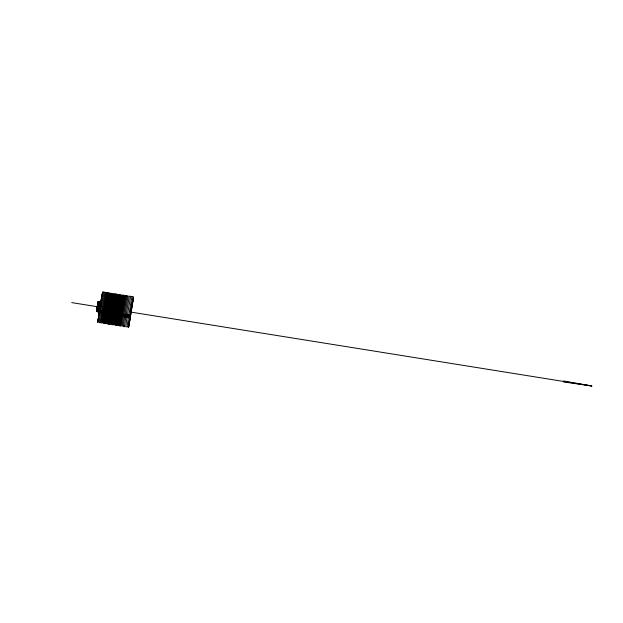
<?xml version="1.0" encoding="UTF-8"?>
<svg xmlns="http://www.w3.org/2000/svg" width="623" height="623" viewBox="0 0 623 623"><rect width="100%" height="100%" fill="white"/><g stroke="black" fill="none" stroke-linecap="round" stroke-linejoin="round"><path stroke-width="0.93" d="M101.806 323.01L103.239 313.05M106.19 323.711L107.631 313.751M121.142 326.109L122.583 316.149M125.714 326.834L127.1 316.873M128.712 326.351L129.187 322.504M105.855 292.537L102.631 311.274M106.72 292.678L103.496 311.414M109.648 293.145L106.424 311.882M110.38 293.262L107.156 311.998M113.3 293.737L110.076 312.466M121.345 295.022L118.121 313.758M125.153 295.637L121.929 314.366M132.73 299.904L132.419 301.205M106.938 323.68L108.355 313.867M114.243 324.848L115.668 315.043M117.171 325.323L118.596 315.511M128.665 325.276L129.109 321.709M102.476 293.114L101.424 298.534M103.839 292.296L100.614 310.947M107.444 292.872L104.228 311.531M108.176 292.989L104.96 311.648M111.104 293.456L107.88 312.115M111.836 293.573L108.612 312.232M114.757 294.04L111.54 312.699M115.489 294.157L112.272 312.816M116.221 294.274L112.997 312.933M119.141 294.749L115.925 313.408M119.873 294.866L116.657 313.525M122.801 295.333L119.577 313.992M123.549 295.45L120.332 314.109M126.056 295.855L122.832 314.514M127.053 296.011L123.829 314.67M130.573 296.579L127.357 315.238M131.944 296.797L128.727 315.456M132.894 299.024L132.388 301.516M133.267 298.051L132.45 302.116M102.6 292.514L102.515 293.184M110.326 293.752L109.601 293.612M133.392 297.428L132.715 302.124M102.429 293.511L102.055 296.283M132.683 300.426L131.889 305.979M132.855 299.414L131.983 305.332M133.221 298.448L132.8 301.509M98.901 313.875L99.073 312.582M101.09 300.395L100.918 301.696L101.245 299.507M102.46 293.604L102.047 296.462M129.101 321.935L128.813 324.24L129.444 321.024M129.498 320.3L130.02 317.029L96.51 311.492L99.08 311.905L96.487 311.438L96.775 309.436L97.211 306.625L99.797 306.983M97.756 303.969L98.037 302.03M129.241 320.954L129.794 317.255M129.28 321.865L128.525 327.418L129.343 323.197M99.049 312.715L100.661 303.043M98.59 316.258L97.733 322.48L98.138 320.588M100.794 302.521L100.942 301.563M129.156 322.582L129.382 321.195M132.613 302.786L132.839 301.4M98.691 315.55L97.897 321.437L98.13 320.44M101.72 298.549L101.822 297.849L101.494 300.037M101.892 312.575L102.219 310.402M109.718 313.135L109.921 311.819M117.436 314.413L117.669 312.925M125.153 315.69L125.246 315.137M129.288 320.502L129.592 318.602M129.265 321.857L129.491 320.487M132.512 303.487L132.73 302.108M98.59 316.165L98.808 314.81M129.382 321.094L129.6 319.747M132.403 304.211L132.621 302.856M132.286 304.974L132.504 303.642M98.707 315.363L99.221 312.1M101.456 300.372L101.588 299.523M128.502 316.873L128.657 315.884L102.857 311.749L102.748 312.466M128.603 316.928C129.825 315.44 126.601 314.405 126.781 316.063M129.841 318.174L129.592 320.3M131.78 306.656L131.983 305.465M132.162 305.768L132.38 304.46M99.104 312.801L98.964 313.681L99.236 312.232M101.113 302.482L101.245 301.649M100.365 312.59L99.01 322.403M100.661 312.59L100.794 311.726L129.934 316.398L129.716 317.699M101.424 312.762L99.999 322.839L100.124 322.364M101.759 313.221L101.915 312.216M102.374 312.91L100.949 322.994L101.074 322.512M102.811 313.385L102.966 312.388M102.92 312.232C102.507 310.651 106.728 311.329 105.863 312.707M103.862 312.769L104.15 311.648M103.971 313.167L102.624 322.979M104.703 313.283L103.356 323.096M105.007 312.567L105.131 311.804M105.474 312.785L104.002 323.485L104.134 323.002M105.373 313.805L105.435 313.4M106.222 312.91L104.734 323.602L104.866 323.119M106.977 313.026L105.466 323.719L105.591 323.236M107.335 312.941L107.452 312.178M108.067 313.058L108.184 312.294M108.799 313.174L108.916 312.411M109.235 313.392L107.662 324.069L107.787 323.594M109.531 313.291L109.648 312.528L106.72 312.061M109.991 313.509L108.394 324.186L108.519 323.711M110.489 314.623L109.126 324.303L109.305 323.555M110.59 314.631L110.746 313.634M110.987 313.525L111.112 312.762M111.283 314.342L109.897 324.303M111.719 313.649L111.836 312.878M112.015 314.459L110.668 324.272M112.452 313.766L112.568 312.995M112.747 314.576L111.315 324.653L111.439 324.178M112.849 314.997L113.004 313.992M113.184 313.883L113.3 313.112M113.472 314.693L112.047 324.77L112.171 324.295M113.604 315.113L113.752 314.117M114.204 314.81L112.779 324.887L112.958 324.147M114.352 315.238L114.764 313.346M114.936 314.926L113.55 324.887M115.224 314.592L115.496 313.462M116.104 314.35L116.228 313.579M116.4 315.16L115.053 324.972M116.735 314.833L116.953 313.696M117.132 315.277L115.699 325.362L115.831 324.879M117.365 315.721L117.685 313.813M117.864 315.394L116.431 325.479L116.556 324.996M118.121 315.838L118.277 314.841M118.993 315.199L119.234 314.062M119.32 315.627L117.942 325.588M120.052 314.981L120.169 314.218M120.075 315.752L118.728 325.564M120.543 316.227L120.698 315.23M120.831 315.869L119.398 325.954L119.53 325.471M121.088 315.145L121.212 314.381L110.38 312.645M121.508 316.383L121.664 315.386M121.672 316.001L120.239 326.086L120.371 325.611M123.595 315.55L123.712 314.779M123.58 316.313L122.225 326.125M124.662 316.484L123.229 326.569L123.362 326.086M125.091 315.791L125.207 315.02L122.381 314.568M125.028 316.951L125.184 315.947M125.838 316.671L124.405 326.756L124.584 326.008M126.446 317.177L126.601 316.173M128.011 317.426L128.167 316.429M128.47 317.091L127.045 327.176L127.17 326.701M131.562 308.066L131.866 306.197M131.905 307.419L132.247 305.309M97.313 306.773L97.492 305.667M97.585 305.044L97.764 303.938M130.698 312.691L130.215 315.697L99.423 310.76L99.625 309.538M101.681 311.118L104.905 292.226L102.647 291.86L101.3 299.266M105.692 311.765L108.924 292.919L105.855 292.615M109.344 312.349L112.576 293.503L109.64 293.223M110.808 312.582L113.993 293.768L116.96 294.157L113.729 313.05M114.461 313.167L117.692 294.329M115.193 313.283L118.386 294.469L120.613 294.741L117.389 313.642M118.845 313.875L122.038 295.061L124.312 295.333L121.088 314.233M124.919 314.849L128.151 296.003L125.145 295.707M125.239 315.16L125.402 314.109M126.095 315.036L129.319 296.135L133.439 296.797L132.333 302.778M130.129 315.059L130.293 314.101M130.417 314.475L130.277 315.355L127.474 314.95M131.336 309.545L131.632 307.731M131.508 308.517L130.853 312.637M131.975 307.077L131.5 310.028M99.587 309.717L99.766 308.65M99.735 308.759L100.202 305.877M130.254 314.272L130.378 313.447M131.36 310.916L131.687 308.93M130.511 312.621L130.783 310.955M130.682 312.738L130.986 310.815M131.079 312.754L131.383 310.83M130.783 311.048L130.947 310.028M130.986 310.9L131.142 309.857M130.721 313.462L130.846 312.59M131.134 310.013L131.297 308.915M130.589 314.288L130.729 313.353M130.768 314.67L131.071 312.707M100.482 304.195L100.809 302.124M131.142 308.806L131.437 306.937M131.18 308.51L131.313 307.715M131.274 309.133L131.601 307.061M130.324 315.9L130.604 314.109M130.464 316.539L130.783 314.49M96.845 309.631L97.305 306.828M100.762 302.466L100.957 301.228M129.117 315.207L128.735 317.029M131.562 307.404L131.749 306.166M130.067 317.457L130.191 316.694M130.16 318.337L130.495 316.235M99.228 314.272L99.368 313.346M99.088 315.106L99.291 313.79M128.829 316.936L129.016 315.799M131.383 307.341L131.687 305.449M131.694 306.571L132.037 304.445M131.835 305.753L132.31 302.84M129.818 318.929L130.355 315.604L128.478 315.3M129.88 320.043L130.215 317.917M100.311 304.663L100.731 302.147M101.175 300.029L101.385 298.69M99.259 312.123L99.33 311.695M98.956 315.916L99.158 314.568M131.803 304.74L132.232 302.233M131.726 305.317L132.029 303.417M129.701 319.63L129.896 318.392M129.74 320.853L129.95 319.506M132.216 303.471L132.434 302.093M129.825 320.253L129.553 321.943M98.551 318.26L98.224 320.097L98.652 317.551M132.029 303.533L132.208 302.513M129.436 322.512L128.735 326.265M129.343 321.741L128.688 325.198M96.526 311.445L96.845 309.6M100.724 302.248L101.012 300.613M99.267 312.022L98.901 313.906M100.988 300.808L101.09 300.372M97.157 306.968L99.75 307.271M97.616 304.188L100.21 304.483L97.624 304.11M101.012 304.951L97.562 304.522L100.996 305.036M97.11 307.318L99.696 307.63M99.353 310.69L102.803 311.126L99.368 310.589M97.507 304.865L100.957 305.309M99.641 307.996L97.056 307.661L99.61 308.19M99.314 310.955L102.764 311.407L99.33 310.854M98.006 302.248L101.401 302.723M101.385 302.825L97.936 302.357L101.362 302.942M97.001 308.003L99.587 308.354M100.895 305.675L97.445 305.208L100.879 305.761M97.577 309.989L100.155 310.34M99.275 311.22L102.725 311.687L99.283 311.118M101.347 303.043L97.904 302.568L100.467 303.019M100.451 303.136L97.866 302.77L100.428 303.23M97.39 305.55L100.84 306.033M100.389 308.837L96.947 308.354L100.35 309.078M96.682 310.09L100.124 310.573M96.651 310.309L99.228 310.682M591.85 385.987L563.34 381.883L563.519 380.98L591.85 385.987L130.207 311.983M99.197 311.757L100.918 312.006M100.778 306.399L97.336 305.893L100.762 306.485M96.892 308.697L100.334 309.203M99.197 310.908L96.62 310.527L100.046 311.103M99.158 312.022L100.879 312.279L99.166 311.921M99.47 303.65L97.756 303.393L100.311 303.876M99.166 311.134L96.588 310.745L99.158 311.181M99.174 311.422L97.461 311.165L102.678 311.975L99.244 311.383M97.281 306.228L100.716 306.757M100.272 309.576L96.838 309.047L100.233 309.818M104.703 311.422L106.424 311.687M112.436 312.614L114.157 312.878M120.169 313.805L121.89 314.07L120.005 313.751M99.135 311.64L96.526 311.157M101.456 302.459L98.021 301.906L101.448 302.451L98.029 301.921L97.227 306.571L99.812 306.905M105.809 293.005L106.673 293.145M125.106 296.096L126.017 296.244M97.71 303.603L100.287 304.016M100.256 304.211L97.679 303.767L100.248 304.258M71.723 302.607L99.773 307.108M96.767 309.46L100.21 309.981M105.723 311.15L106.478 311.274M109.492 311.757L110.248 311.874M99.4 310.379L102.834 310.932M99.384 310.449L102.826 310.97M104.142 311.204L106.011 311.508M107.88 311.804L109.741 312.107M111.61 312.403L118.144 313.447M123.743 314.35L125.605 314.646M104.633 311.858L106.354 312.107M112.374 313.026L114.671 313.439M120.426 314.389L122.038 314.623M96.495 311.375L99.065 311.788M100.762 312.03L130.176 316.718M99.166 312.396L129.958 317.333M96.713 309.841L100.147 310.41M97.149 307.038L99.719 307.466M96.682 310.059L100.108 310.643M97.095 307.388L99.664 307.832M96.651 310.277L100.077 310.869M97.819 302.988L100.389 303.448M97.515 304.787L100.934 305.402M99.205 311.648L102.631 312.271M97.78 303.191L100.35 303.666M96.557 310.939L99.119 311.407M96.986 308.074L100.404 308.712M99.127 312.185L100.84 312.505M97.398 305.472L100.817 306.127M112.467 312.38L114.18 312.707M120.161 313.86L121.867 314.187M96.877 308.767L100.287 309.444M104.726 311.259L106.432 311.601M112.405 312.793L114.11 313.128M97.289 306.15L100.7 306.851M104.672 311.625L106.369 311.975M100.194 310.106L96.744 309.654L100.178 310.176M101.471 302.505L98.045 301.953L101.479 302.513M99.711 302.443L98.006 302.202L99.719 302.474"/></g></svg>
